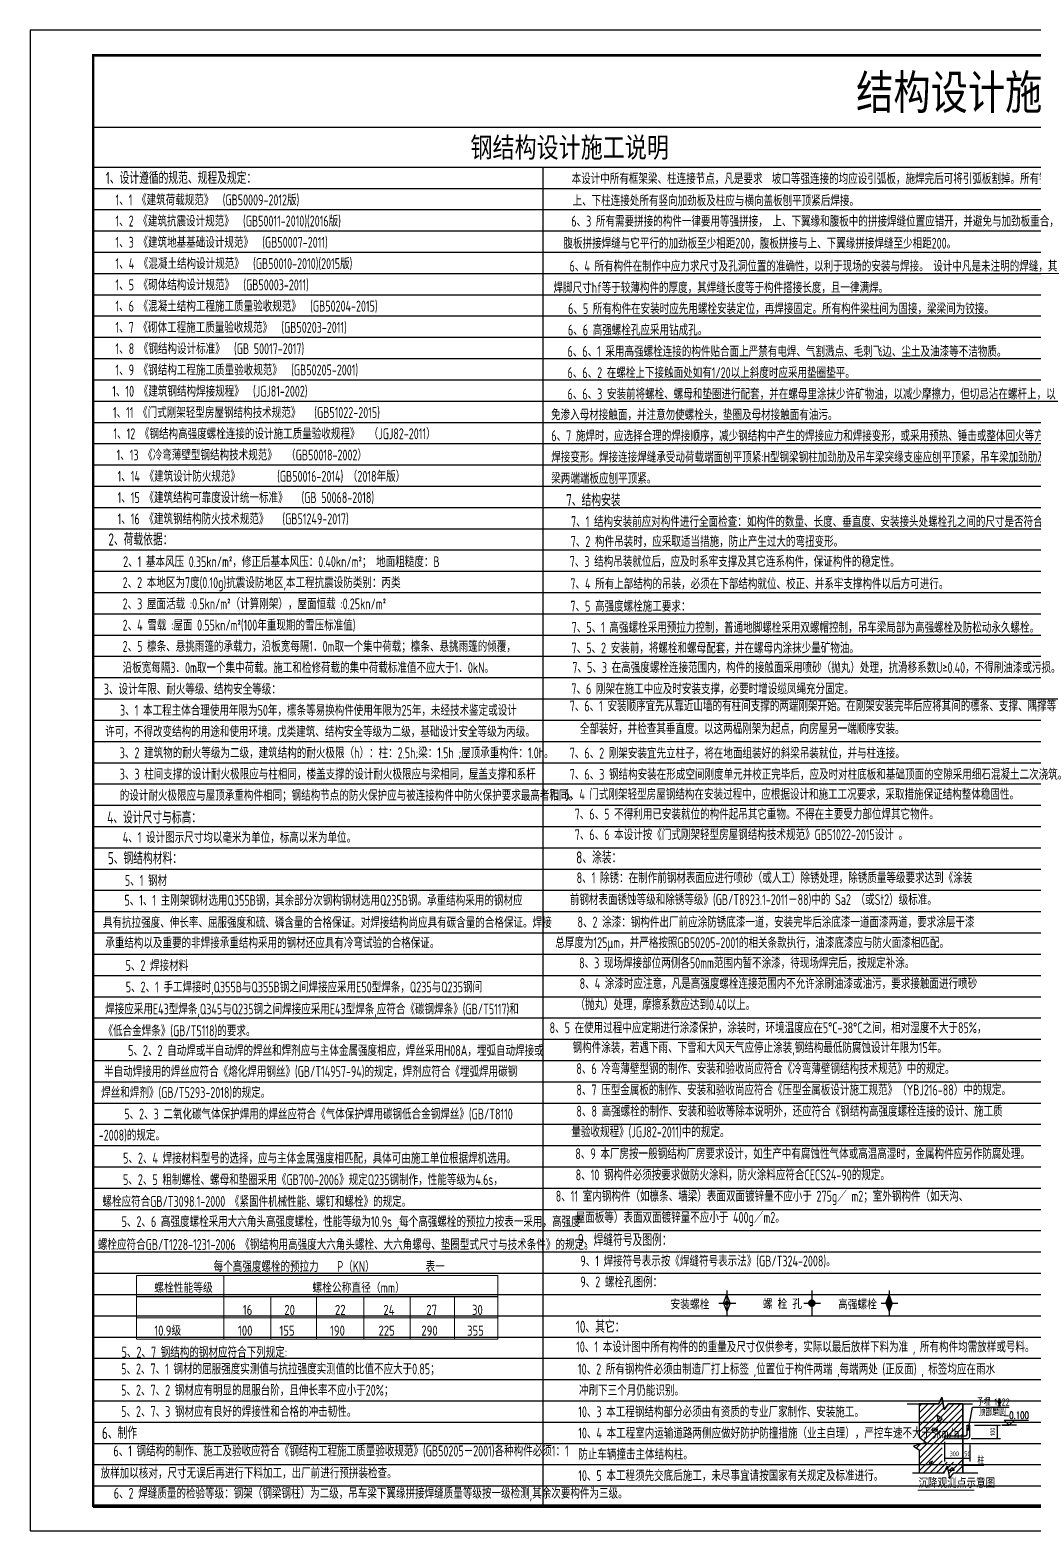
# Model space of a CAD drawing. Extents: x 69728788 to 150676229, y 15322671 to 43663798.
# Drawn here: x 75107584 to 75147333, y 20948303 to 21007703 of the extents above; entities that cross this region are included whole.
import ezdxf
from ezdxf.enums import TextEntityAlignment as Align

# ---------------------------------------------------------------- set-up
doc = ezdxf.new("R2010")
doc.units = 0
doc.header["$LTSCALE"] = 1000
doc.header["$MEASUREMENT"] = 0
doc.layers.get('0').update_dxf_attribs({"linetype": 'CONTINUOUS'})
for name, color, linetype in [('JZSM', 7, 'CONTINUOUS'), ('mb-标准层', 7, 'CONTINUOUS'), ('PUB_TITLE', 4, 'CONTINUOUS'), ('S1', 2, 'CONTINUOUS'), ('TEXT', 7, 'CONTINUOUS'), ('WALL', 4, 'CONTINUOUS'), ('图审改图', 114, 'CONTINUOUS'), ('底线', 250, 'CONTINUOUS')]:
    doc.layers.add(name, color=color, linetype=linetype)
doc.styles.add('-黑体', font='simhei.ttf')
doc.styles.add('CPX', font='atssdeng.shx', dxfattribs={"width": 0.8, "bigfont": 'atssdchn.shx'})
doc.styles.add('HZS', font='atssdeng.shx', dxfattribs={"width": 0.7, "bigfont": 'atssdchn.shx'})
doc.styles.add('hztxt', font='romand_pkpm', dxfattribs={"bigfont": 'hztxt'})
doc.styles.add('LU', font='tssdeng.shx', dxfattribs={"width": 0.8, "bigfont": 'hztxt.shx'})
doc.styles.add('TSSD_Dimension', font='Tssdeng.shx', dxfattribs={"width": 0.7, "bigfont": 'hztxt.shx'})
doc.styles.add('TSSD_Label', font='tssdeng.shx', dxfattribs={"width": 0.6, "bigfont": 'hztxt.shx'})

# ---------------------------------------------------------------- blocks, each defined once
blk = doc.blocks.new('_ArchTick')
at = {"color": 0, "linetype": 'ByBlock', "const_width": 0.4}
blk.add_lwpolyline([(-0.5, -0.5), (0.5, 0.5)], dxfattribs=at)
blk = doc.blocks.new('新块FHFHDFGFGF')
at = {"color": 7}
for p, q in [((73235, -34303), (75180, -34303)), ((73973, -35659), (75429, -34202)), ((73973, -34303), (73973, -36358)), ((73973, -34303), (73973, -36358)), ((73973, -35261), (74931, -34303)), ((73973, -34465), (74136, -34303)), ((73973, -34863), (74534, -34303)), ((75180, -34303), (73973, -34303)), ((74026, -36401), (76125, -34303)), ((74247, -36577), (76522, -34303)), ((75180, -34303), (75367, -33891)), ((75367, -33891), (75180, -34303)), ((75367, -33891), (75516, -34639)), ((75516, -34639), (75367, -33891)), ((75516, -34639), (75778, -34303)), ((75778, -34303), (75516, -34639)), ((75778, -34303), (77274, -34303)), ((76666, -34303), (75778, -34303)), ((76666, -34303), (76666, -38567)), ((76666, -36268), (76666, -34303)), ((73973, -36056), (75495, -34534)), ((73973, -37250), (76666, -34556)), ((73973, -37647), (76666, -34954)), ((75395, -35234), (75069, -34998)), ((75069, -34998), (75159, -35416)), ((75159, -35416), (75395, -35234)), ((77005, -35976), (77272, -34510)), ((77272, -34510), (79534, -34510)), ((74705, -35906), (75050, -35869)), ((75014, -36015), (74705, -35906)), ((75050, -35869), (75014, -36015)), ((75750, -36268), (76666, -35352)), ((76147, -36268), (76666, -35749)), ((76545, -36268), (76666, -36147)), ((76928, -35618), (77097, -35618)), ((76928, -36190), (76928, -35618)), ((77097, -36325), (77097, -35618)), ((77384, -35618), (78991, -35618)), ((78791, -35618), (78791, -36437)), ((74394, -36695), (73609, -36919)), ((74394, -36695), (73609, -36919)), ((73609, -36919), (73973, -37143)), ((73609, -36919), (73973, -37143)), ((73793, -37032), (74025, -36800)), ((73973, -36358), (74394, -36695)), ((73973, -36358), (74394, -36695)), ((73973, -38045), (75581, -36437)), ((73973, -38443), (75396, -37019)), ((75541, -36268), (75541, -36437)), ((75541, -36437), (75541, -36268)), ((75541, -36268), (76849, -36268)), ((75541, -36268), (76666, -36268)), ((75541, -36437), (76984, -36437)), ((76666, -36437), (75541, -36437)), ((75541, -36637), (75541, -37855)), ((76666, -38567), (76666, -36437)), ((76666, -36637), (76666, -37855)), ((77097, -36823), (77097, -37855)), ((77184, -36437), (78991, -36437)), ((73973, -37143), (73973, -38567)), ((73973, -37143), (73973, -38567)), ((74247, -38567), (75396, -37417)), ((74796, -37847), (74578, -37938)), ((74578, -37938), (74687, -38047)), ((74645, -38567), (75396, -37815)), ((74687, -38047), (74796, -37847)), ((75042, -38567), (75696, -37913)), ((75440, -38567), (76094, -37913)), ((75541, -37655), (76666, -37655)), ((75785, -38620), (76666, -37738)), ((76666, -37655), (77097, -37655)), ((73560, -38567), (75505, -38567)), ((74298, -38567), (75505, -38567)), ((75505, -38567), (75692, -38155)), ((75505, -38567), (75692, -38155)), ((75692, -38155), (75841, -38903)), ((75692, -38155), (75841, -38903)), ((75831, -38410), (76013, -38228)), ((76140, -38428), (75831, -38410)), ((75841, -38903), (76103, -38567)), ((75841, -38903), (76103, -38567)), ((76013, -38228), (76140, -38428)), ((76103, -38567), (77599, -38567)), ((76236, -38567), (76666, -38136)), ((77965, -38109), (76578, -38109)), ((76633, -38567), (76666, -38534))]:
    blk.add_line(p, q, dxfattribs=at)
at = {"color": 3}
blk.add_line((76666, -36935), (76666, -37855), dxfattribs=at)
at = {"color": 7}
for points in [[(76666, -38567), (76666, -36437), (75541, -36437), (75541, -36268), (76666, -36268), (76666, -34303), (75778, -34303), (75516, -34639), (75367, -33891), (75180, -34303), (73973, -34303), (73973, -36358), (74394, -36695), (73609, -36919), (73973, -37143), (73973, -38567)], [(79991, -35618), (79091, -35618), (79541, -35618), (79859, -35300), (79541, -35618), (79223, -35300), (80723, -35300)]]:
    blk.add_lwpolyline(points, dxfattribs=at)
at = {"color": 7, "const_width": 11.2}
for points in [[(74682, -34817, 1), (74693, -34817, 1)], [(75462, -35252, 1), (75474, -35252, 1)], [(74627, -35416, 1), (74638, -35416, 1)], [(74645, -35652, 1), (74657, -35652, 1)], [(75136, -36123, 1), (75147, -36123, 1)], [(75462, -35906, 1), (75474, -35906, 1)], [(74536, -36722, 1), (74548, -36722, 1)], [(74373, -37684, 1), (74384, -37684, 1)], [(74791, -37230, 1), (74802, -37230, 1)], [(74446, -38501, 1), (74457, -38501, 1)], [(74645, -38609, 1), (74657, -38609, 1)], [(74936, -38428, 1), (74947, -38428, 1)], [(75335, -38355, 1), (75347, -38355, 1)]]:
    blk.add_lwpolyline(points, format="xyb", close=True, dxfattribs=at)
at = {"const_width": 50}
blk.add_lwpolyline([(73871, -39638), (77384, -39638)], dxfattribs=at)
at = {"color": 7}
for centre, radius in [((76849, -36190), 78.8), ((76984, -36325), 112)]:
    blk.add_arc(centre, radius, 270, 0, dxfattribs=at)
at = {"color": 7, "xscale": 80, "yscale": 80, "zscale": 80}
for p, rotation in [((78791, -35618), 90), ((78791, -36437), 270), ((75541, -37655), 180), ((76666, -37655), 180)]:
    blk.add_blockref('_ArchTick', p, dxfattribs=dict(at, rotation=rotation))
for p in [(76666, -37655), (77097, -37655)]:
    blk.add_blockref('_ArchTick', p, dxfattribs=at)
at = {"color": 7}
for s, height, style, width, p in [('予埋 1%%13222', 450, 'TSSD_Label', 0.7, (77535, -34411)), ('顶部磨圆', 450, 'hztxt', 0.7, (77641, -35046)), ('300', 300, 'LU', 0.8, (75855, -37535)), ('50', 300, 'LU', 0.8, (76755, -37539)), ('柱', 450, 'hztxt', 0.7, (77570, -38049))]:
    blk.add_text(s, height=height, dxfattribs=dict(at, style=style, width=width)).set_placement(p)
at = {"color": 7, "style": 'hztxt', "width": 0.7}
blk.add_text('-0.100', height=450, dxfattribs=at).set_placement((79973, -35231), align=Align.CENTER)
at = {"color": 7, "insert": (78521, -36028), "char_height": 300, "attachment_point": 5, "rotation": 90, "style": 'LU'}
blk.add_mtext('\\A1;100', dxfattribs=at)
at = {"layer": 'mb-标准层', "style": 'TSSD_Dimension', "width": 0.8}
blk.add_text('沉降观测点示意图', height=550, dxfattribs=at).set_placement((73922, -39490))

msp = doc.modelspace()

# ---------------------------------------------------------------- hatches: boundary and pattern name
h = msp.add_hatch(color=256)
h.paths.add_polyline_path([(75141594.1, 20957654.6), (75141594.1, 20957319.1), (75141723.1, 20957319.1)])
h.paths.add_polyline_path([(75141594.1, 20957654.6), (75141465, 20957319.1), (75141594.1, 20957319.1)])
h.paths.add_polyline_path([(75141594.1, 20957319.1), (75141465, 20957319.1), (75141594.1, 20956983.6)])
h.paths.add_polyline_path([(75141723.1, 20957319.1), (75141594.1, 20957319.1), (75141594.1, 20956983.6)])

# ---------------------------------------------------------------- linework, layer by layer
at = {"const_width": 40.2}
for points in [[(75111806.4, 20958417.5), (75126110.1, 20958417.5)], [(75111806.4, 20958417.5), (75111806.4, 20955892.1)], [(75115257.1, 20958417.5), (75115257.1, 20955892.1)], [(75126110.1, 20958417.5), (75126110.1, 20955892.1)], [(75111806.4, 20957575.7), (75126110.1, 20957575.7)], [(75111806.4, 20956733.9), (75126110.1, 20956733.9)], [(75111806.4, 20955892.1), (75126110.1, 20955892.1)]]:
    msp.add_lwpolyline(points, dxfattribs=at)
at = {"layer": 'JZSM'}
for p, q in [((75135044.5, 20957319.1), (75135173.5, 20957654.6)), ((75135173.5, 20957818.9), (75135173.5, 20956789)), ((75135302.6, 20957319.1), (75135173.5, 20957654.6)), ((75138537.7, 20957818.9), (75138537.7, 20956789)), ((75141465, 20957319.1), (75141594.1, 20957654.6)), ((75141594.1, 20957818.9), (75141594.1, 20956789)), ((75141723.1, 20957319.1), (75141594.1, 20957654.6)), ((75134855.3, 20957319.1), (75135522.1, 20957319.1)), ((75135044.5, 20957319.1), (75135173.5, 20956983.6)), ((75135302.6, 20957319.1), (75135173.5, 20956983.6)), ((75138219.5, 20957319.1), (75138886.3, 20957319.1)), ((75141275.8, 20957319.1), (75141942.7, 20957319.1)), ((75141465, 20957319.1), (75141594.1, 20956983.6)), ((75141723.1, 20957319.1), (75141594.1, 20956983.6))]:
    msp.add_line(p, q, dxfattribs=at)
at = {"layer": 'JZSM', "const_width": 40.2}
for points in [[(75117121.6, 20957575.7), (75117121.6, 20955892.1)], [(75118930.4, 20957575.7), (75118930.4, 20955892.1)], [(75120794.9, 20957575.7), (75120794.9, 20955892.1)], [(75122631.5, 20957575.7), (75122631.5, 20955892.1)], [(75124384.7, 20957575.7), (75124384.7, 20955892.1)]]:
    msp.add_lwpolyline(points, dxfattribs=at)
at = {"layer": 'JZSM'}
for points, const_width in [([(75135129, 20957319.1, 1), (75135218, 20957319.1, 1)], 89.1), ([(75138463.5, 20957319.1, 1), (75138611.9, 20957319.1, 1)], 148.4)]:
    msp.add_lwpolyline(points, format="xyb", close=True, dxfattribs=dict(at, const_width=const_width))
at = {"layer": 'PUB_TITLE'}
msp.add_lwpolyline([(75107584.3, 20948302.8), (75191684.3, 20948302.8), (75191684.3, 21007702.8), (75107584.3, 21007702.8)], close=True, dxfattribs=at)
at = {"layer": 'PUB_TITLE', "const_width": 100}
msp.add_lwpolyline([(75110084.3, 20949302.8), (75190684.3, 20949302.8), (75190684.3, 21006702.8), (75110084.3, 21006702.8)], close=True, dxfattribs=at)
at = {"layer": 'PUB_TITLE', "const_width": 50}
for points in [[(75110084.3, 21003849.1), (75184675, 21003849.1)], [(75110084.3, 21002265.1), (75184675, 21002265.1)], [(75127891.8, 21002265.1), (75127891.8, 20949231.5)]]:
    msp.add_lwpolyline(points, dxfattribs=at)
at = {"layer": '底线'}
for p, q in [((75184675, 21002265.1), (75110084.3, 21002265.1)), ((75184675, 21001423.3), (75110084.3, 21001423.3)), ((75184675, 21000581.5), (75110084.3, 21000581.5)), ((75184675, 20999739.7), (75110084.3, 20999739.7)), ((75184675, 20998897.9), (75110084.3, 20998897.9)), ((75184675, 20998056.1), (75110084.3, 20998056.1)), ((75184675, 20997214.3), (75110084.3, 20997214.3)), ((75184675, 20996372.5), (75110084.3, 20996372.5)), ((75184675, 20995530.7), (75110084.3, 20995530.7)), ((75184675, 20994688.9), (75110084.3, 20994688.9)), ((75184675, 20993847.1), (75110084.3, 20993847.1)), ((75184675, 20993005.3), (75110084.3, 20993005.3)), ((75184675, 20992163.5), (75110084.3, 20992163.5)), ((75184675, 20991321.7), (75110084.3, 20991321.7)), ((75184675, 20990479.9), (75110084.3, 20990479.9)), ((75184675, 20989638.1), (75110084.3, 20989638.1)), ((75184675, 20988796.3), (75110084.3, 20988796.3)), ((75184675, 20987954.5), (75110084.3, 20987954.5)), ((75184675, 20987112.7), (75110084.3, 20987112.7)), ((75184675, 20986270.9), (75110084.3, 20986270.9)), ((75184675, 20985429.1), (75110084.3, 20985429.1)), ((75184675, 20984587.3), (75110084.3, 20984587.3)), ((75184675, 20983745.5), (75110084.3, 20983745.5)), ((75184675, 20982903.7), (75110084.3, 20982903.7)), ((75184675, 20982061.8), (75110084.3, 20982061.8)), ((75184675, 20981220), (75110084.3, 20981220)), ((75184675, 20980378.2), (75110084.3, 20980378.2)), ((75184675, 20979536.4), (75110084.3, 20979536.4)), ((75184675, 20978694.6), (75110084.3, 20978694.6)), ((75184675, 20977852.8), (75110084.3, 20977852.8)), ((75184675, 20977011), (75110084.3, 20977011)), ((75184675, 20976169.2), (75110084.3, 20976169.2)), ((75184675, 20975327.4), (75110084.3, 20975327.4)), ((75184675, 20974485.6), (75110084.3, 20974485.6)), ((75184675, 20973643.8), (75110084.3, 20973643.8)), ((75184675, 20972802), (75110084.3, 20972802)), ((75184675, 20971960.2), (75110084.3, 20971960.2)), ((75184675, 20971118.4), (75110084.3, 20971118.4)), ((75184675, 20970276.6), (75110084.3, 20970276.6)), ((75184675, 20969434.8), (75110084.3, 20969434.8)), ((75184675, 20968593), (75110084.3, 20968593)), ((75184675, 20967751.2), (75110084.3, 20967751.2)), ((75184675, 20966909.4), (75110084.3, 20966909.4)), ((75184675, 20966067.6), (75110084.3, 20966067.6)), ((75184675, 20965225.8), (75110084.3, 20965225.8)), ((75184675, 20964384), (75110084.3, 20964384)), ((75184675, 20963542.2), (75110084.3, 20963542.2)), ((75184675, 20962700.4), (75110084.3, 20962700.4)), ((75184675, 20961858.6), (75110084.3, 20961858.6)), ((75184675, 20961016.8), (75110084.3, 20961016.8)), ((75184675, 20960175), (75110084.3, 20960175)), ((75184675, 20959333.2), (75110084.3, 20959333.2)), ((75184675, 20958491.4), (75110084.3, 20958491.4)), ((75127891.8, 20957649.6), (75110084.3, 20957649.6)), ((75184675, 20957649.6), (75127891.8, 20957649.6)), ((75127891.8, 20956807.8), (75110084.3, 20956807.8)), ((75184675, 20956807.8), (75127891.8, 20956807.8)), ((75147606.3, 20955966), (75110084.3, 20955966)), ((75147606.3, 20955124.2), (75110084.3, 20955124.2)), ((75147606.3, 20954282.4), (75110084.3, 20954282.4)), ((75147606.3, 20953440.6), (75110084.3, 20953440.6)), ((75147606.3, 20952598.8), (75110084.3, 20952598.8)), ((75147606.3, 20951757), (75110084.3, 20951757)), ((75147606.3, 20950915.2), (75110084.3, 20950915.2)), ((75147606.3, 20950073.4), (75110084.3, 20950073.4)), ((75148786, 20949231.5), (75110084.3, 20949231.5))]:
    msp.add_line(p, q, dxfattribs=at)

# ---------------------------------------------------------------- block references
at = {"xscale": 0.6400000005960464, "yscale": 0.6400000005960464, "zscale": 0.6400000000000001}
msp.add_blockref('新块FHFHDFGFGF', (75095446.8, 20975284.5), dxfattribs=at)

# ---------------------------------------------------------------- texts
at = {"layer": 'JZSM', "style": 'CPX', "width": 0.8}
for s, p in [('螺栓性能等级', (75112505.1, 20957727.9)), ('螺栓公称直径（mm）', (75118766.4, 20957727.9)), ('  安装螺栓', (75132551.6, 20957069)), (' 螺 栓 孔', (75136404.5, 20957087.8)), ('  高强螺栓', (75139181.5, 20957069)), ('16', (75116011.4, 20956851.1)), ('20', (75117653.3, 20956851.1)), ('22', (75119656.9, 20956851.1)), ('24', (75121577.1, 20956851.1)), ('27', (75123274.6, 20956851.1)), ('30', (75125083.5, 20956851.1)), ('10.9级', (75112505.1, 20956030.8)), ('100', (75115816.6, 20956030.8)), ('155', (75117458.5, 20956030.8)), ('190', (75119462.1, 20956030.8)), ('225', (75121382.3, 20956030.8)), ('290', (75123079.8, 20956030.8)), ('355', (75124888.6, 20956030.8))]:
    msp.add_text(s, height=401.77, dxfattribs=at).set_placement(p)
at = {"layer": 'S1', "color": 1, "style": 'HZS', "width": 0.7}
for s, p in [('1、设计遵循的规范、规程及规定：', (75110583.5, 21001607.9)), ('7、结构安装', (75128809.4, 20988858.8)), ('2、荷载依据：', (75110687.3, 20987302.7)), ('4、设计尺寸与标高：    ', (75110640.7, 20976300.2)), ('5、钢结构材料：', (75110665.8, 20974688.4)), ('8、涂装：', (75129207.2, 20974716.5)), ('9、焊缝符号及图例：', (75129270.8, 20959582.1)), ('10、其它：', (75129193.9, 20956144.5)), ('6、制作', (75110431.8, 20951942.2))]:
    msp.add_text(s, height=480, dxfattribs=at).set_placement(p)
at = {"layer": 'S1', "style": 'HZS', "width": 0.7}
for s, p in [('1、1 《建筑荷载规范》  (GB50009-2012版)', (75110971.2, 21000763.8)), ('1、2 《建筑抗震设计规范》  (GB50011-2010)(2016版)   ', (75110968.1, 20999926.7)), ('6、3 所有需要拼接的构件一律要用等强拼接， 上、下翼缘和腹板中的拼接焊缝位置应错开，并避免与加劲板重合， ', (75129015.3, 20999920.2)), ('1、3 《建筑地基基础设计规范》  (GB50007-2011)   ', (75110968.1, 20999084.9)), ('腹板拼接焊缝与它平行的加劲板至少相距200，腹板拼接与上、下翼缘拼接焊缝至少相距200。 ', (75128704.3, 20999047.3)), ('1、4 《混凝土结构设计规范》  (GB50010-2010)(2015版)   ', (75110968.1, 20998243.1)), ('6、4 所有构件在制作中应力求尺寸及孔洞位置的准确性，以利于现场的安装与焊接。 设计中凡是未注明的焊缝，其', (75128945.3, 20998143.3)), ('1、5 《砌体结构设计规范》  (GB50003-2011)   ', (75110968.1, 20997401.3)), ('焊脚尺寸hf等于较薄构件的厚度，其焊缝长度等于构件搭接长度，且一律满焊。', (75128308.3, 20997292.7)), ('1、6 《混凝土结构工程施工质量验收规范》  (GB50204-2015)    ', (75110968.1, 20996559.5)), ('6、5 所有构件在安装时应先用螺栓安装定位，再焊接固定。所有构件梁柱间为固接，梁梁间为铰接。', (75128887.6, 20996459.7)), ('1、7 《砌体工程施工质量验收规范》  (GB50203-2011) ', (75110968.1, 20995717.7)), ('6、6 高强螺栓孔应采用钻成孔。', (75128882.3, 20995617.9)), ('1、8 《钢结构设计标准》  (GB 50017-2017)', (75110968.1, 20994875.9)), ('6、6、1 采用高强螺栓连接的构件贴合面上严禁有电焊、气割溅点、毛刺飞边、尘土及油漆等不洁物质。', (75128864.7, 20994767.3)), ('1、9 《钢结构工程施工质量验收规范》  (GB50205-2001)', (75110968.1, 20994034.1)), ('6、6、2 在螺栓上下接触面处如有1/20以上斜度时应采用垫圈垫平。', (75128864.7, 20993925.5)), ('1、10 《建筑钢结构焊接规程》  (JGJ81-2002)  ', (75110841.1, 20993192.3)), ('6、6、3 安装前将螺栓、螺母和垫圈进行配套，并在螺母里涂抹少许矿物油，以减少摩擦力，但切忌沾在螺杆上，以', (75128864.7, 20993083.7)), ('1、11 《门式刚架轻型房屋钢结构技术规范》   (GB51022-2015)', (75110867.8, 20992350.5)), ('免渗入母材接触面，并注意勿使螺栓头，垫圈及母材接触面有油污。', (75128213, 20992261)), ('1、12 《钢结构高强度螺栓连接的设计施工质量验收规程》  （JGJ82-2011）', (75110887.8, 20991508.7)), ('1、13 《冷弯薄壁型钢结构技术规范》  （GB50018-2002）', (75111012.3, 20990666.9)), ('1、14 《建筑设计防火规范》        (GB50016-2014) （2018年版）', (75111052.7, 20989825.1)), ('1、15 《建筑结构可靠度设计统一标准》   (GB 50068-2018)', (75111052.7, 20988983.3)), ('7、1 结构安装前应对构件进行全面检查：如构件的数量、长度、垂直度、安装接头处螺栓孔之间的尺寸是否符合要求。', (75129004.4, 20988031.7)), ('7、2 构件吊装时，应采取适当措施，防止产生过大的弯扭变形。', (75128992.8, 20987246.2)), ('7、3 结构吊装就位后，应及时系牢支撑及其它连系构件，保证构件的稳定性。', (75128952.5, 20986453.7)), ('7、4 所有上部结构的吊装，必须在下部结构就位、校正、并系牢支撑构件以后方可进行。', (75128978.2, 20985573.4)), ('7、5 高强度螺栓施工要求：', (75128979, 20984683.2)), ('7、5、2 安装前，将螺栓和螺母配套，并在螺母内涂抹少量矿物油。', (75129025.4, 20983030.4)), ('7、5、3 在高强度螺栓连接范围内，构件的接触面采用喷砂（抛丸）处理，抗滑移系数U≥0.40，不得刷油漆或污损。', (75129056.9, 20982258.2)), ('3、设计年限、耐火等级、结构安全等级：', (75110507.6, 20981404.1)), ('3、1 本工程主体合理使用年限为50年，檩条等易换构件使用年限为25年，未经技术鉴定或设计', (75111149.9, 20980564.7)), ('7、6、1 安装顺序宜先从靠近山墙的有柱间支撑的两端刚架开始。在刚架安装完毕后应将其间的檩条、支撑、隅撑等', (75128952.9, 20980736)), ('许可，不得改变结构的用途和使用环境。戊类建筑、结构安全等级为二级，基础设计安全等级为丙级。', (75110563.2, 20979722.9)), ('全部装好，并检查其垂直度。以这两榀刚架为起点，向房屋另一端顺序安装。', (75129355.7, 20979837.3)), ('3、2 建筑物的耐火等级为二级，建筑结构的耐火极限（h）：柱：2.5h;梁：1.5h ;屋顶承重构件：1.0h。', (75111137.6, 20978881.1)), ('7、6、2 刚架安装宜先立柱子，将在地面组装好的斜梁吊装就位，并与柱连接。 ', (75128952.9, 20978871)), ('7、6、3 钢结构安装在形成空间刚度单元并校正完毕后，应及时对柱底板和基础顶面的空隙采用细石混凝土二次浇筑。 ', (75128952.9, 20978029.2)), ('7、6、5 不得利用已安装就位的构件起吊其它重物。不得在主要受力部位焊其它物件。', (75129150.5, 20976456.4)), ('4、1 设计图示尺寸均以毫米为单位，标高以米为单位。', (75111256.5, 20975532.6)), ('7、6、6 本设计按《门式刚架轻型房屋钢结构技术规范》GB51022-2015设计 。', (75129150.5, 20975643.1)), ('5、1 钢材', (75111339.3, 20973829.9)), ('8、1 除锈：在制作前钢材表面应进行喷砂（或人工）除锈处理，除锈质量等级要求达到《涂装', (75129225.3, 20973935.9)), ('前钢材表面锈蚀等级和除锈等级》(GB/T8923.1-2011－88)中的 Sa2 （或St2）级标准。', (75128953.7, 20973073.7)), ('5、1、1 主刚架钢材选用Q355B钢，其余部分次钢构钢材选用Q235B钢。承重结构采用的钢材应', (75111321.6, 20973046.3)), ('具有抗拉强度、伸长率、屈服强度和硫、磷含量的合格保证。对焊接结构尚应具有碳含量的合格保证。焊接', (75110471.6, 20972168.4)), ('8、2 涂漆：钢构件出厂前应涂防锈底漆一道，安装完毕后涂底漆一道面漆两道，要求涂层干漆', (75129259.7, 20972183.3)), ('承重结构以及重要的非焊接承重结构采用的钢材还应具有冷弯试验的合格保证。', (75110562.3, 20971362.7)), ('总厚度为125μm，并严格按照GB50205-2001的相关条款执行，油漆底漆应与防火面漆相匹配。', (75128382.4, 20971368.4)), ('5、2 焊接材料', (75111368.2, 20970467.3)), ('8、3 现场焊接部位两侧各50mm范围内暂不涂漆，待现场焊完后，按规定补涂。', (75129325.1, 20970568.2)), ('5、2、1 手工焊接时,Q355B与Q355B钢之间焊接应采用E50型焊条，Q235与Q235钢间', (75111374.7, 20969613.7)), ('8、4 涂漆时应注意，凡是高强度螺栓连接范围内不允许涂刷油漆或油污，要求接触面进行喷砂', (75129344.4, 20969751.1)), ('（抛丸）处理，摩擦系数应达到0.40以上。', (75129176.1, 20968912.7)), ('焊接应采用E43型焊条,Q345与Q235钢之间焊接应采用E43型焊条,应符合《碳钢焊条》(GB/T5117)和', (75110560.9, 20968743)), ('《低合金焊条》(GB/T5118)的要求。', (75110493.9, 20967882.1)), ('5、2、2 自动焊或半自动焊的焊丝和焊剂应与主体金属强度相应，焊丝采用H08A，埋弧自动焊接或', (75111468.5, 20967102.3)), ('半自动焊接用的焊丝应符合《熔化焊用钢丝》(GB/T14957-94)的规定，焊剂应符合《埋弧焊用碳钢', (75110514.4, 20966270.6)), ('8、6 冷弯薄壁型钢的制作、安装和验收尚应符合《冷弯薄壁钢结构技术规范》中的规定。', (75129213.7, 20966383.9)), ('焊丝和焊剂》(GB/T5293-2018)的规定。', (75110403.7, 20965439)), ('8、7 压型金属板的制作、安装和验收尚应符合《压型金属板设计施工规范》（YBJ216-88）中的规定。', (75129216.7, 20965542.1)), (' 5、2、3 二氧化碳气体保护焊用的焊丝应符合《气体保护焊用碳钢低合金钢焊丝》(GB/T8110', (75111131.6, 20964587.5)), ('8、8 高强螺栓的制作、安装和验收等除本说明外，还应符合《钢结构高强度螺栓连接的设计、施工质', (75129216.7, 20964700.3)), ('-2008)的规定。', (75110305.6, 20963750.1)), ('量验收规程》(JGJ82-2011)中的规定。', (75129015.9, 20963881.9)), ('8、9 本厂房按一般钢结构厂房要求设计，如生产中有腐蚀性气体或高温高湿时，金属构件应另作防腐处理。', (75129175.2, 20963016.7)), ('5、2、4 焊接材料型号的选择，应与主体金属强度相匹配，具体可由施工单位根据焊机选用。', (75111268.8, 20962841.3)), ('5、2、5 粗制螺栓、螺母和垫圈采用《GB700-2006》规定Q235钢制作，性能等级为4.6s，', (75111266.3, 20961991.4)), ('8、10 钢构件必须按要求做防火涂料，防火涂料应符合CECS24-90的规定。', (75129187.5, 20962177.9)), ('螺栓应符合GB/T3098.1-2000 《紧固件机械性能、螺钉和螺栓》的规定。', (75110452.5, 20961127.7)), ('5、2、6 高强度螺栓采用大六角头高强度螺栓，性能等级为10.9s ,每个高强螺栓的预拉力按表一采用，高强度', (75111210.8, 20960329.4)), ('螺栓应符合GB/T1228-1231-2006 《钢结构用高强度大六角头螺栓、大六角螺母、垫圈型式尺寸与技术条件》的规定。', (75110273.4, 20959424)), ('每个高强度螺栓的预拉力    P（KN）           表一', (75114855.8, 20958552.2)), ('9、1 焊接符号表示按《焊缝符号表示法》(GB/T324-2008)。', (75129372.8, 20958769.2)), ('9、2 螺栓孔图例：', (75129372.8, 20957942.6)), ('10、1 本设计图中所有构件的的重量及尺寸仅供参考，实际以最后放样下料为准 , 所有构件均需放样或号料。', (75129208.1, 20955373.3)), ('5、2、7 钢结构的钢材应符合下列规定:', (75111210.8, 20955162.5)), ('5、2、7、1 钢材的屈服强度实测值与抗拉强度实测值的比值不应大于0.85；', (75111193, 20954499.3)), ('10、2 所有钢构件必须由制造厂打上标签 ,位置位于构件两端 ,每端两处 (正反面) , 标签均应在雨水', (75129279.1, 20954494.4)), ('5、2、7、2 钢材应有明显的屈服台阶，且伸长率不应小于20%；', (75111193, 20953657.5)), ('冲刷下三个月仍能识别。', (75129319.7, 20953652.6)), ('5、2、7、3 钢材应有良好的焊接性和合格的冲击韧性。', (75111193, 20952815.7)), ('10、3 本工程钢结构部分必须由有资质的专业厂家制作、安装施工。', (75129289.9, 20952803.5)), ('6、1 钢结构的制作、施工及验收应符合《钢结构工程施工质量验收规范》(GB50205－2001)各种构件必须1：1', (75110887.7, 20951253.9)), ('放样加以核对，尺寸无误后再进行下料加工，出厂前进行预拼装检查。', (75110381.3, 20950380.2)), ('10、5 本工程须先交底后施工，未尽事宜请按国家有关规定及标准进行。', (75129289.9, 20950278.1))]:
    msp.add_text(s, height=432, dxfattribs=at).set_placement(p)
at = {"layer": 'S1', "color": 6, "style": 'HZS', "width": 0.7}
for s, p in [('2、1 基本风压 0.35kn/m%%1402%%141，修正后基本风压：0.40kn/m%%1402%%141； 地面粗糙度：B', (75111270.6, 20986445.4)), ('2、2 本地区为7度(0.10g)抗震设防地区,本工程抗震设防类别：丙类', (75111252.1, 20985618.7)), ('2、3 屋面活载 :0.5kn/m%%1402%%141（计算刚架），屋面恒载 :0.25kn/m%%1402%%141', (75111252.1, 20984776.9)), ('2、4 雪载 :屋面 0.55kn/m%%1402%%141(100年重现期的雪压标准值)', (75111252.1, 20983935.1)), ('7、6 刚架在施工中应及时安装支撑，必要时增设缆凤绳充分固定。', (75129017.9, 20981416.2))]:
    msp.add_text(s, height=432, dxfattribs=at).set_placement(p)
at = {"layer": 'TEXT', "color": 3, "style": '-黑体', "width": 0.8}
for s, height, p in [('结构设计施工说明', 1350.67, (75140291.3, 21004569.3)), ('钢结构设计施工说明', 800, (75125022.4, 21002658.6))]:
    msp.add_text(s, height=height, dxfattribs=at).set_placement(p)
at = {"layer": 'WALL', "style": 'HZS', "width": 0.7}
for s, p in [('10、4 本工程室内运输道路两侧应做好防护防撞措施（业主自理），严控车速不大于5km/h，', (75129289.9, 20951961.7)), ('防止车辆撞击主体结构柱。', (75129289.9, 20951119.9))]:
    msp.add_text(s, height=432, dxfattribs=at).set_placement(p)
at = {"layer": '图审改图', "style": 'HZS', "width": 0.7}
for s, p in [('本设计中所有框架梁、柱连接节点，凡是要求  坡口等强连接的均应设引弧板，施焊完后可将引弧板割掉。所有钢柱在柱顶、', (75129025.7, 21001604.9)), ('上、下柱连接处所有竖向加劲板及柱应与横向盖板刨平顶紧后焊接。', (75129063.5, 21000734.8)), ('6、7 施焊时，应选择合理的焊接顺序，减少钢结构中产生的焊接应力和焊接变形，或采用预热、锤击或整体回火等方法处理', (75128222.1, 20991428)), ('焊接变形。焊接连接焊缝承受动荷载端面刨平顶紧:H型钢梁钢柱加劲肋及吊车梁突缘支座应刨平顶紧，吊车梁加劲肋及吊车', (75128222.1, 20990586.2)), ('梁两端端板应刨平顶紧。', (75128222.1, 20989744.4)), ('1、16 《建筑钢结构防火技术规范》   (GB51249-2017)', (75111052.7, 20988141.5)), ('7、5、1 高强螺栓采用预拉力控制，普通地脚螺栓采用双螺帽控制，吊车梁局部为高强螺栓及防松动永久螺栓。', (75129029.1, 20983844.1)), ('2、5 檩条、悬挑雨篷的承载力，沿板宽每隔1．0m取一个集中荷载；檩条、悬挑雨篷的倾覆，', (75111252.1, 20983093.3)), ('沿板宽每隔3．0m取一个集中荷载。施工和检修荷载的集中荷载标准值不应大于1．0kN。', (75111252.1, 20982251.5)), ('3、3 柱间支撑的设计耐火极限应与柱相同，楼盖支撑的设计耐火极限应与梁相同，屋盖支撑和系杆', (75111137.6, 20978039.3)), ('7、6、4 门式刚架轻型房屋钢结构在安装过程中，应根据设计和施工工况要求，采取措施保证结构整体稳固性。', (75128164.7, 20977239.7)), ('的设计耐火极限应与屋顶承重构件相同；钢结构节点的防火保护应与被连接构件中防火保护要求最高者相同。', (75111137.6, 20977197.5)), ('8、5 在使用过程中应定期进行涂漆保护，涂装时，环境温度应在5°C-38°C之间，相对湿度不大于85%%%，', (75128155.1, 20968001.1)), ('钢构件涂装，若遇下雨、下雪和大风天气应停止涂装,钢结构最低防腐蚀设计年限为15年。', (75129066.1, 20967217)), ('8、11 室内钢构件（如檩条、墙梁）表面双面镀锌量不应小于 275g／ m2；室外钢构件（如天沟、', (75128399.2, 20961336.1)), ('屋面板等）表面双面镀锌量不应小于 400g／m2。', (75129187.5, 20960494.3)), ('6、2 焊缝质量的检验等级：钢架（钢梁钢柱）为二级，吊车梁下翼缘拼接焊缝质量等级按一级检测,其余次要构件为三级。', (75110900.9, 20949578.9))]:
    msp.add_text(s, height=432, dxfattribs=at).set_placement(p)

doc.saveas('drawing.dxf')
